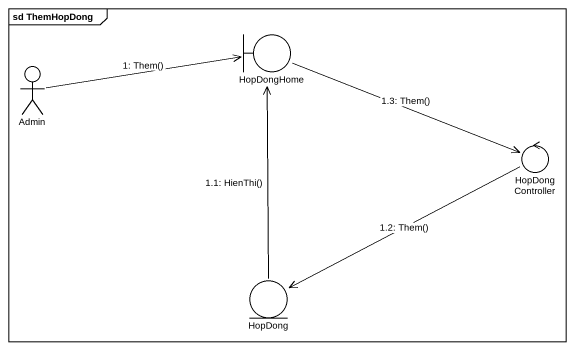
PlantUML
@startuml
mainframe sd ThemHopDong
boundary HopDongHome
actor Admin
control HopDongController
entity HopDong
Admin -right-> HopDongHome : 1: Them()
HopDong -up-> HopDongHome : 1.1: HienThi()
HopDongController -left-> HopDong : 1.2: Them()
HopDongHome -right-> HopDongController : 1.3: Them()
@enduml
